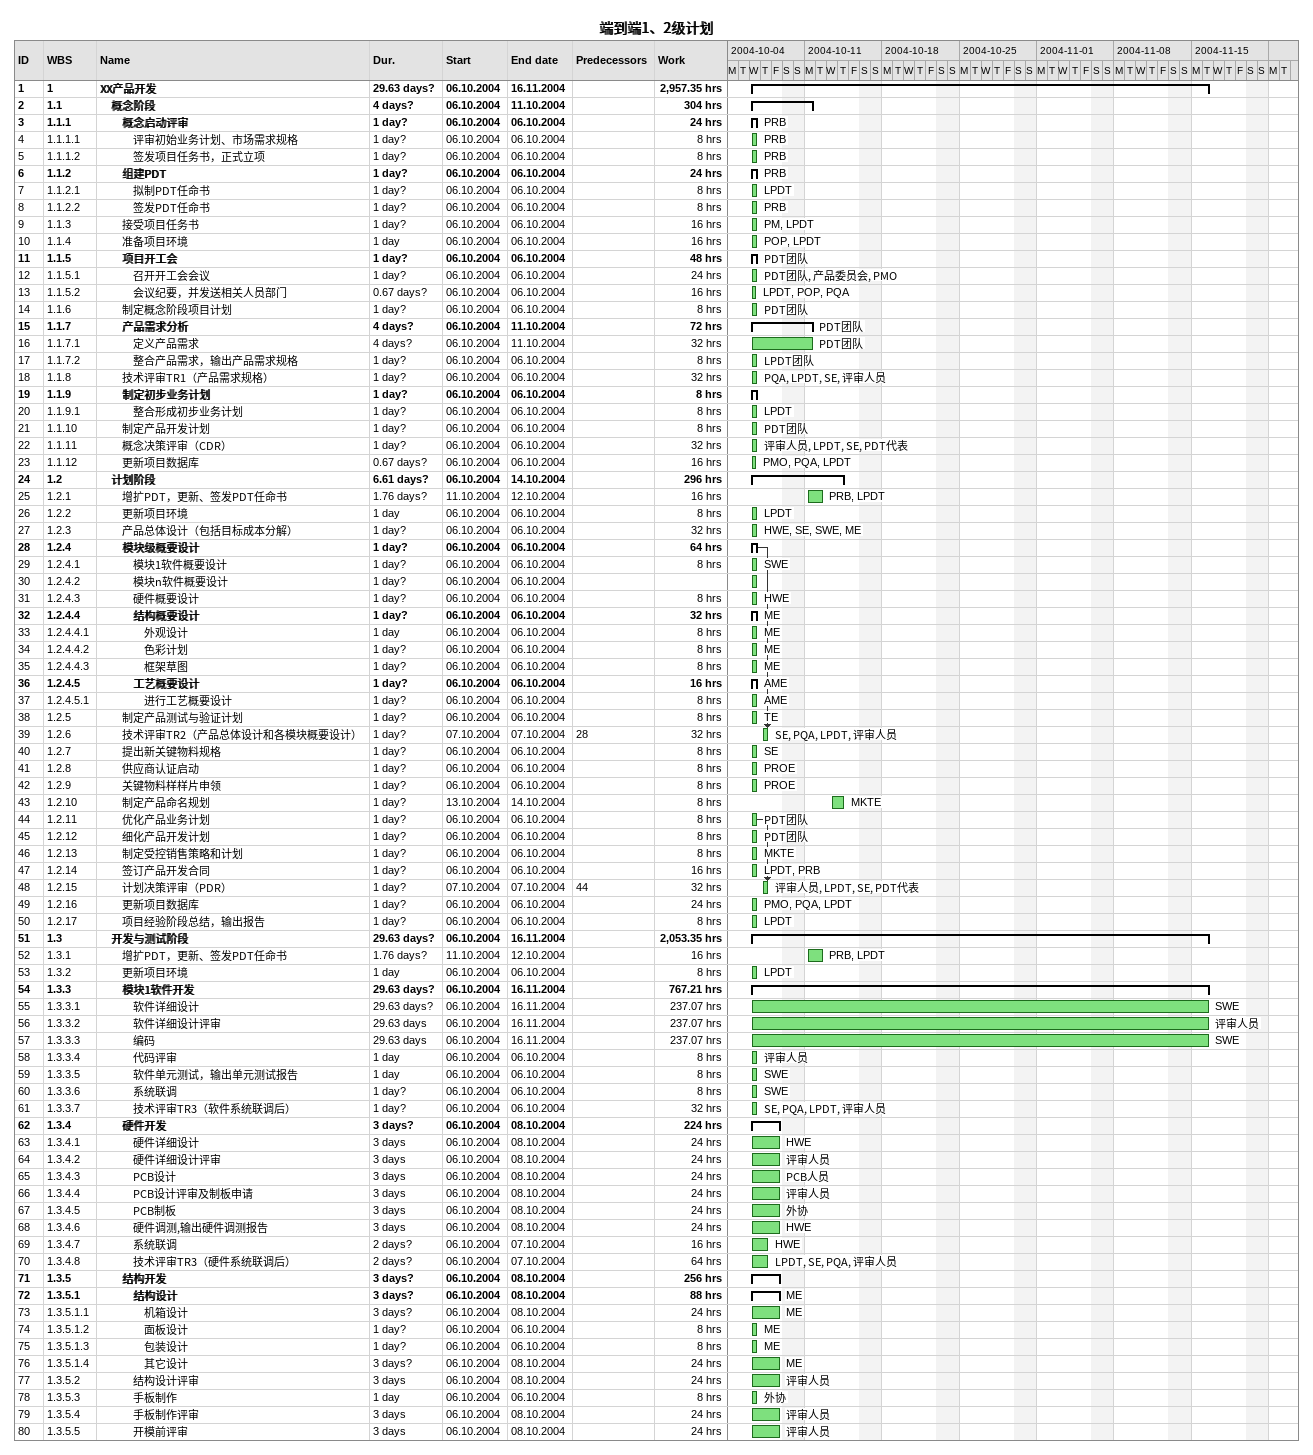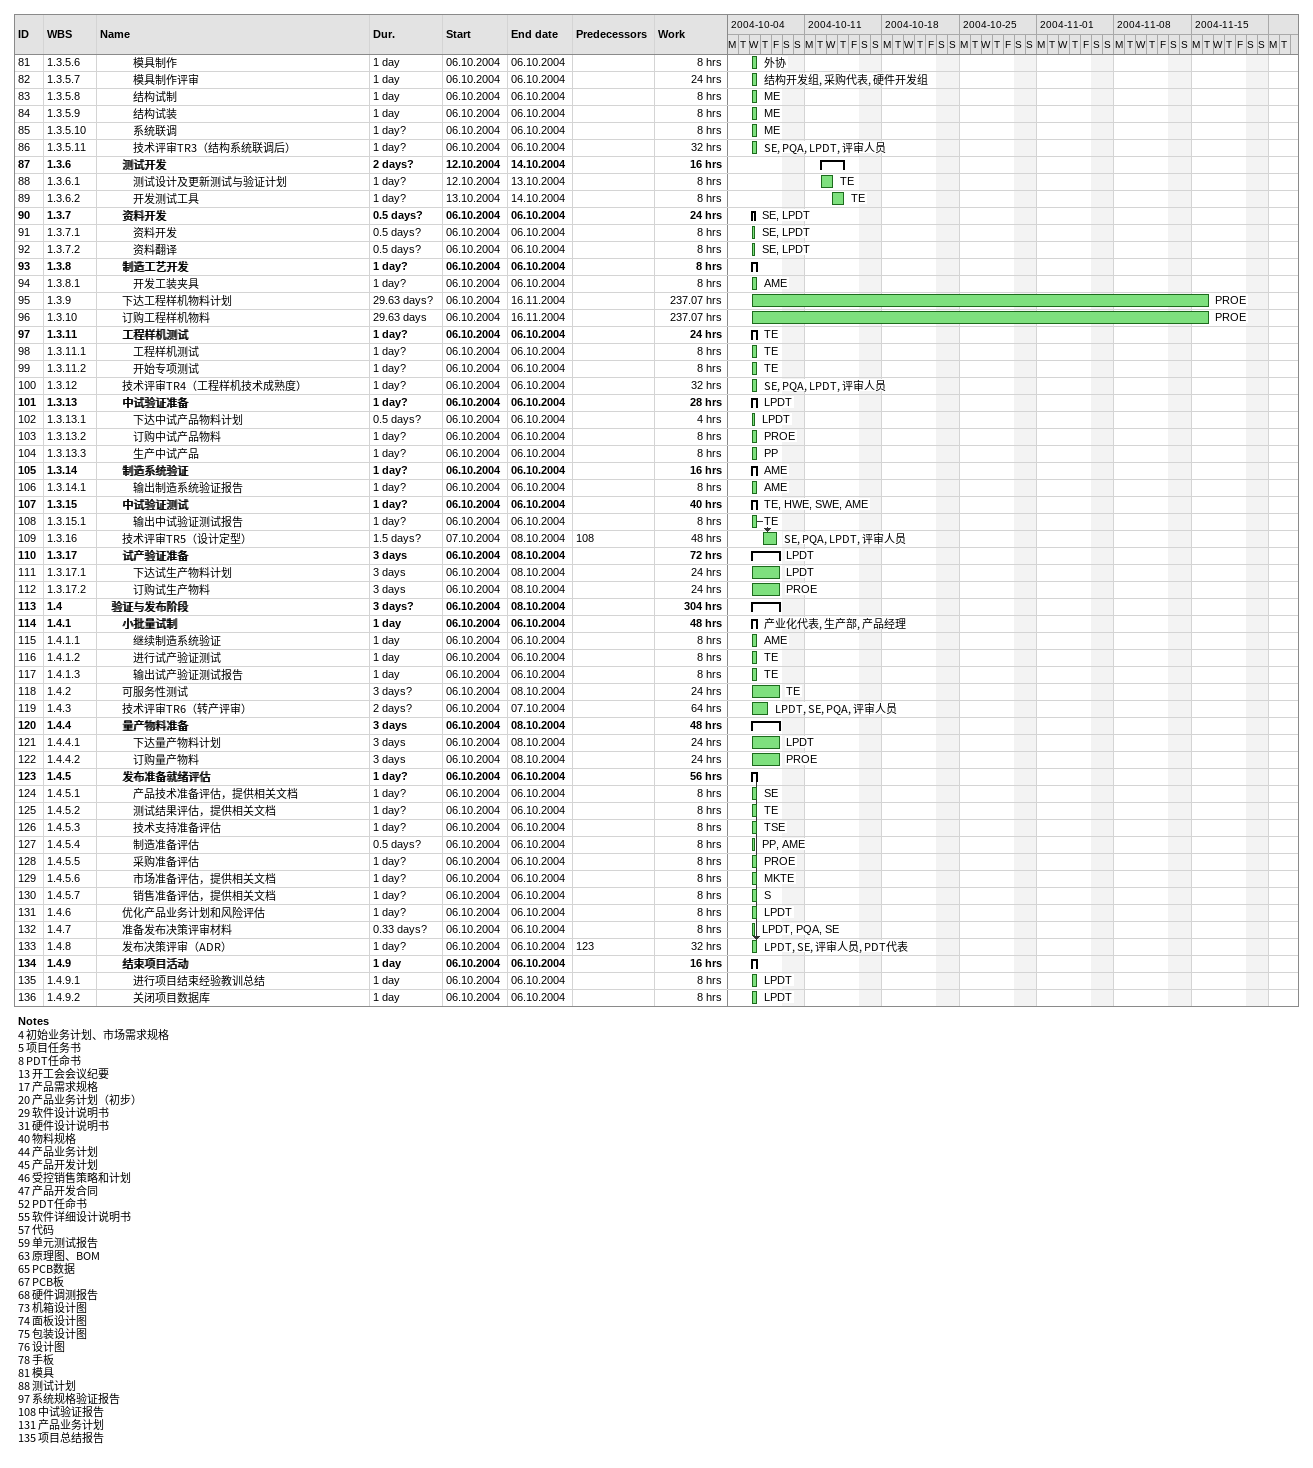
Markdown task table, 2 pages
端到端1、2级计划

| ID | WBS | Task | Duration | Start | Finish | Predecessors | Resources | Work (h) |
|---|---|---|---|---|---|---|---|---|
| 1 | 1 | **XX产品开发** | 29.63d? | 2004-10-06 | 2004-11-16 |  |  | 2957.35 |
| 2 | 1.1 | **概念阶段** | 4d? | 2004-10-06 | 2004-10-11 |  |  | 304 |
| 3 | 1.1.1 | **概念启动评审** | 1d? | 2004-10-06 | 2004-10-06 |  | PRB | 24 |
| 4 | 1.1.1.1 | 评审初始业务计划、市场需求规格 | 1d? | 2004-10-06 | 2004-10-06 |  | PRB | 8 |
| 5 | 1.1.1.2 | 签发项目任务书，正式立项 | 1d? | 2004-10-06 | 2004-10-06 |  | PRB | 8 |
| 6 | 1.1.2 | **组建PDT** | 1d? | 2004-10-06 | 2004-10-06 |  | PRB | 24 |
| 7 | 1.1.2.1 | 拟制PDT任命书 | 1d? | 2004-10-06 | 2004-10-06 |  | LPDT | 8 |
| 8 | 1.1.2.2 | 签发PDT任命书 | 1d? | 2004-10-06 | 2004-10-06 |  | PRB | 8 |
| 9 | 1.1.3 | 接受项目任务书 | 1d? | 2004-10-06 | 2004-10-06 |  | PM, LPDT | 16 |
| 10 | 1.1.4 | 准备项目环境 | 1d | 2004-10-06 | 2004-10-06 |  | POP, LPDT | 16 |
| 11 | 1.1.5 | **项目开工会** | 1d? | 2004-10-06 | 2004-10-06 |  | PDT团队 | 48 |
| 12 | 1.1.5.1 | 召开开工会会议 | 1d? | 2004-10-06 | 2004-10-06 |  | PDT团队, 产品委员会, PMO | 24 |
| 13 | 1.1.5.2 | 会议纪要，并发送相关人员部门 | 0.67d? | 2004-10-06 | 2004-10-06 |  | LPDT, POP, PQA | 16 |
| 14 | 1.1.6 | 制定概念阶段项目计划 | 1d? | 2004-10-06 | 2004-10-06 |  | PDT团队 | 8 |
| 15 | 1.1.7 | **产品需求分析** | 4d? | 2004-10-06 | 2004-10-11 |  | PDT团队 | 72 |
| 16 | 1.1.7.1 | 定义产品需求 | 4d? | 2004-10-06 | 2004-10-11 |  | PDT团队 | 32 |
| 17 | 1.1.7.2 | 整合产品需求，输出产品需求规格 | 1d? | 2004-10-06 | 2004-10-06 |  | LPDT团队 | 8 |
| 18 | 1.1.8 | 技术评审TR1（产品需求规格） | 1d? | 2004-10-06 | 2004-10-06 |  | PQA, LPDT, SE, 评审人员 | 32 |
| 19 | 1.1.9 | **制定初步业务计划** | 1d? | 2004-10-06 | 2004-10-06 |  |  | 8 |
| 20 | 1.1.9.1 | 整合形成初步业务计划 | 1d? | 2004-10-06 | 2004-10-06 |  | LPDT | 8 |
| 21 | 1.1.10 | 制定产品开发计划 | 1d? | 2004-10-06 | 2004-10-06 |  | PDT团队 | 8 |
| 22 | 1.1.11 | 概念决策评审（CDR） | 1d? | 2004-10-06 | 2004-10-06 |  | 评审人员, LPDT, SE, PDT代表 | 32 |
| 23 | 1.1.12 | 更新项目数据库 | 0.67d? | 2004-10-06 | 2004-10-06 |  | PMO, PQA, LPDT | 16 |
| 24 | 1.2 | **计划阶段** | 6.61d? | 2004-10-06 | 2004-10-14 |  |  | 296 |
| 25 | 1.2.1 | 增扩PDT，更新、签发PDT任命书 | 1.76d? | 2004-10-11 | 2004-10-12 |  | PRB, LPDT | 16 |
| 26 | 1.2.2 | 更新项目环境 | 1d | 2004-10-06 | 2004-10-06 |  | LPDT | 8 |
| 27 | 1.2.3 | 产品总体设计（包括目标成本分解） | 1d? | 2004-10-06 | 2004-10-06 |  | HWE, SE, SWE, ME | 32 |
| 28 | 1.2.4 | **模块级概要设计** | 1d? | 2004-10-06 | 2004-10-06 |  |  | 64 |
| 29 | 1.2.4.1 | 模块1软件概要设计 | 1d? | 2004-10-06 | 2004-10-06 |  | SWE | 8 |
| 30 | 1.2.4.2 | 模块n软件概要设计 | 1d? | 2004-10-06 | 2004-10-06 |  |  |  |
| 31 | 1.2.4.3 | 硬件概要设计 | 1d? | 2004-10-06 | 2004-10-06 |  | HWE | 8 |
| 32 | 1.2.4.4 | **结构概要设计** | 1d? | 2004-10-06 | 2004-10-06 |  | ME | 32 |
| 33 | 1.2.4.4.1 | 外观设计 | 1d | 2004-10-06 | 2004-10-06 |  | ME | 8 |
| 34 | 1.2.4.4.2 | 色彩计划 | 1d? | 2004-10-06 | 2004-10-06 |  | ME | 8 |
| 35 | 1.2.4.4.3 | 框架草图 | 1d? | 2004-10-06 | 2004-10-06 |  | ME | 8 |
| 36 | 1.2.4.5 | **工艺概要设计** | 1d? | 2004-10-06 | 2004-10-06 |  | AME | 16 |
| 37 | 1.2.4.5.1 | 进行工艺概要设计 | 1d? | 2004-10-06 | 2004-10-06 |  | AME | 8 |
| 38 | 1.2.5 | 制定产品测试与验证计划 | 1d? | 2004-10-06 | 2004-10-06 |  | TE | 8 |
| 39 | 1.2.6 | 技术评审TR2（产品总体设计和各模块概要设计） | 1d? | 2004-10-07 | 2004-10-07 | 28 | SE, PQA, LPDT, 评审人员 | 32 |
| 40 | 1.2.7 | 提出新关键物料规格 | 1d? | 2004-10-06 | 2004-10-06 |  | SE | 8 |
| 41 | 1.2.8 | 供应商认证启动 | 1d? | 2004-10-06 | 2004-10-06 |  | PROE | 8 |
| 42 | 1.2.9 | 关键物料样样片申领 | 1d? | 2004-10-06 | 2004-10-06 |  | PROE | 8 |
| 43 | 1.2.10 | 制定产品命名规划 | 1d? | 2004-10-13 | 2004-10-14 |  | MKTE | 8 |
| 44 | 1.2.11 | 优化产品业务计划 | 1d? | 2004-10-06 | 2004-10-06 |  | PDT团队 | 8 |
| 45 | 1.2.12 | 细化产品开发计划 | 1d? | 2004-10-06 | 2004-10-06 |  | PDT团队 | 8 |
| 46 | 1.2.13 | 制定受控销售策略和计划 | 1d? | 2004-10-06 | 2004-10-06 |  | MKTE | 8 |
| 47 | 1.2.14 | 签订产品开发合同 | 1d? | 2004-10-06 | 2004-10-06 |  | LPDT, PRB | 16 |
| 48 | 1.2.15 | 计划决策评审（PDR） | 1d? | 2004-10-07 | 2004-10-07 | 44 | 评审人员, LPDT, SE, PDT代表 | 32 |
| 49 | 1.2.16 | 更新项目数据库 | 1d? | 2004-10-06 | 2004-10-06 |  | PMO, PQA, LPDT | 24 |
| 50 | 1.2.17 | 项目经验阶段总结，输出报告 | 1d? | 2004-10-06 | 2004-10-06 |  | LPDT | 8 |
| 51 | 1.3 | **开发与测试阶段** | 29.63d? | 2004-10-06 | 2004-11-16 |  |  | 2053.35 |
| 52 | 1.3.1 | 增扩PDT，更新、签发PDT任命书 | 1.76d? | 2004-10-11 | 2004-10-12 |  | PRB, LPDT | 16 |
| 53 | 1.3.2 | 更新项目环境 | 1d | 2004-10-06 | 2004-10-06 |  | LPDT | 8 |
| 54 | 1.3.3 | **模块1软件开发** | 29.63d? | 2004-10-06 | 2004-11-16 |  |  | 767.21 |
| 55 | 1.3.3.1 | 软件详细设计 | 29.63d? | 2004-10-06 | 2004-11-16 |  | SWE | 237.07 |
| 56 | 1.3.3.2 | 软件详细设计评审 | 29.63d | 2004-10-06 | 2004-11-16 |  | 评审人员 | 237.07 |
| 57 | 1.3.3.3 | 编码 | 29.63d | 2004-10-06 | 2004-11-16 |  | SWE | 237.07 |
| 58 | 1.3.3.4 | 代码评审 | 1d | 2004-10-06 | 2004-10-06 |  | 评审人员 | 8 |
| 59 | 1.3.3.5 | 软件单元测试，输出单元测试报告 | 1d | 2004-10-06 | 2004-10-06 |  | SWE | 8 |
| 60 | 1.3.3.6 | 系统联调 | 1d? | 2004-10-06 | 2004-10-06 |  | SWE | 8 |
| 61 | 1.3.3.7 | 技术评审TR3（软件系统联调后） | 1d? | 2004-10-06 | 2004-10-06 |  | SE, PQA, LPDT, 评审人员 | 32 |
| 62 | 1.3.4 | **硬件开发** | 3d? | 2004-10-06 | 2004-10-08 |  |  | 224 |
| 63 | 1.3.4.1 | 硬件详细设计 | 3d | 2004-10-06 | 2004-10-08 |  | HWE | 24 |
| 64 | 1.3.4.2 | 硬件详细设计评审 | 3d | 2004-10-06 | 2004-10-08 |  | 评审人员 | 24 |
| 65 | 1.3.4.3 | PCB设计 | 3d | 2004-10-06 | 2004-10-08 |  | PCB人员 | 24 |
| 66 | 1.3.4.4 | PCB设计评审及制板申请 | 3d | 2004-10-06 | 2004-10-08 |  | 评审人员 | 24 |
| 67 | 1.3.4.5 | PCB制板 | 3d | 2004-10-06 | 2004-10-08 |  | 外协 | 24 |
| 68 | 1.3.4.6 | 硬件调测,输出硬件调测报告 | 3d | 2004-10-06 | 2004-10-08 |  | HWE | 24 |
| 69 | 1.3.4.7 | 系统联调 | 2d? | 2004-10-06 | 2004-10-07 |  | HWE | 16 |
| 70 | 1.3.4.8 | 技术评审TR3（硬件系统联调后） | 2d? | 2004-10-06 | 2004-10-07 |  | LPDT, SE, PQA, 评审人员 | 64 |
| 71 | 1.3.5 | **结构开发** | 3d? | 2004-10-06 | 2004-10-08 |  |  | 256 |
| 72 | 1.3.5.1 | **结构设计** | 3d? | 2004-10-06 | 2004-10-08 |  | ME | 88 |
| 73 | 1.3.5.1.1 | 机箱设计 | 3d? | 2004-10-06 | 2004-10-08 |  | ME | 24 |
| 74 | 1.3.5.1.2 | 面板设计 | 1d? | 2004-10-06 | 2004-10-06 |  | ME | 8 |
| 75 | 1.3.5.1.3 | 包装设计 | 1d? | 2004-10-06 | 2004-10-06 |  | ME | 8 |
| 76 | 1.3.5.1.4 | 其它设计 | 3d? | 2004-10-06 | 2004-10-08 |  | ME | 24 |
| 77 | 1.3.5.2 | 结构设计评审 | 3d | 2004-10-06 | 2004-10-08 |  | 评审人员 | 24 |
| 78 | 1.3.5.3 | 手板制作 | 1d | 2004-10-06 | 2004-10-06 |  | 外协 | 8 |
| 79 | 1.3.5.4 | 手板制作评审 | 3d | 2004-10-06 | 2004-10-08 |  | 评审人员 | 24 |
| 80 | 1.3.5.5 | 开模前评审 | 3d | 2004-10-06 | 2004-10-08 |  | 评审人员 | 24 |
| 81 | 1.3.5.6 | 模具制作 | 1d | 2004-10-06 | 2004-10-06 |  | 外协 | 8 |
| 82 | 1.3.5.7 | 模具制作评审 | 1d | 2004-10-06 | 2004-10-06 |  | 结构开发组, 采购代表, 硬件开发组 | 24 |
| 83 | 1.3.5.8 | 结构试制 | 1d | 2004-10-06 | 2004-10-06 |  | ME | 8 |
| 84 | 1.3.5.9 | 结构试装 | 1d | 2004-10-06 | 2004-10-06 |  | ME | 8 |
| 85 | 1.3.5.10 | 系统联调 | 1d? | 2004-10-06 | 2004-10-06 |  | ME | 8 |
| 86 | 1.3.5.11 | 技术评审TR3（结构系统联调后） | 1d? | 2004-10-06 | 2004-10-06 |  | SE, PQA, LPDT, 评审人员 | 32 |
| 87 | 1.3.6 | **测试开发** | 2d? | 2004-10-12 | 2004-10-14 |  |  | 16 |
| 88 | 1.3.6.1 | 测试设计及更新测试与验证计划 | 1d? | 2004-10-12 | 2004-10-13 |  | TE | 8 |
| 89 | 1.3.6.2 | 开发测试工具 | 1d? | 2004-10-13 | 2004-10-14 |  | TE | 8 |
| 90 | 1.3.7 | **资料开发** | 0.5d? | 2004-10-06 | 2004-10-06 |  | SE, LPDT | 24 |
| 91 | 1.3.7.1 | 资料开发 | 0.5d? | 2004-10-06 | 2004-10-06 |  | SE, LPDT | 8 |
| 92 | 1.3.7.2 | 资料翻译 | 0.5d? | 2004-10-06 | 2004-10-06 |  | SE, LPDT | 8 |
| 93 | 1.3.8 | **制造工艺开发** | 1d? | 2004-10-06 | 2004-10-06 |  |  | 8 |
| 94 | 1.3.8.1 | 开发工装夹具 | 1d? | 2004-10-06 | 2004-10-06 |  | AME | 8 |
| 95 | 1.3.9 | 下达工程样机物料计划 | 29.63d? | 2004-10-06 | 2004-11-16 |  | PROE | 237.07 |
| 96 | 1.3.10 | 订购工程样机物料 | 29.63d | 2004-10-06 | 2004-11-16 |  | PROE | 237.07 |
| 97 | 1.3.11 | **工程样机测试** | 1d? | 2004-10-06 | 2004-10-06 |  | TE | 24 |
| 98 | 1.3.11.1 | 工程样机测试 | 1d? | 2004-10-06 | 2004-10-06 |  | TE | 8 |
| 99 | 1.3.11.2 | 开始专项测试 | 1d? | 2004-10-06 | 2004-10-06 |  | TE | 8 |
| 100 | 1.3.12 | 技术评审TR4（工程样机技术成熟度） | 1d? | 2004-10-06 | 2004-10-06 |  | SE, PQA, LPDT, 评审人员 | 32 |
| 101 | 1.3.13 | **中试验证准备** | 1d? | 2004-10-06 | 2004-10-06 |  | LPDT | 28 |
| 102 | 1.3.13.1 | 下达中试产品物料计划 | 0.5d? | 2004-10-06 | 2004-10-06 |  | LPDT | 4 |
| 103 | 1.3.13.2 | 订购中试产品物料 | 1d? | 2004-10-06 | 2004-10-06 |  | PROE | 8 |
| 104 | 1.3.13.3 | 生产中试产品 | 1d? | 2004-10-06 | 2004-10-06 |  | PP | 8 |
| 105 | 1.3.14 | **制造系统验证** | 1d? | 2004-10-06 | 2004-10-06 |  | AME | 16 |
| 106 | 1.3.14.1 | 输出制造系统验证报告 | 1d? | 2004-10-06 | 2004-10-06 |  | AME | 8 |
| 107 | 1.3.15 | **中试验证测试** | 1d? | 2004-10-06 | 2004-10-06 |  | TE, HWE, SWE, AME | 40 |
| 108 | 1.3.15.1 | 输出中试验证测试报告 | 1d? | 2004-10-06 | 2004-10-06 |  | TE | 8 |
| 109 | 1.3.16 | 技术评审TR5（设计定型） | 1.5d? | 2004-10-07 | 2004-10-08 | 108 | SE, PQA, LPDT, 评审人员 | 48 |
| 110 | 1.3.17 | **试产验证准备** | 3d | 2004-10-06 | 2004-10-08 |  | LPDT | 72 |
| 111 | 1.3.17.1 | 下达试生产物料计划 | 3d | 2004-10-06 | 2004-10-08 |  | LPDT | 24 |
| 112 | 1.3.17.2 | 订购试生产物料 | 3d | 2004-10-06 | 2004-10-08 |  | PROE | 24 |
| 113 | 1.4 | **验证与发布阶段** | 3d? | 2004-10-06 | 2004-10-08 |  |  | 304 |
| 114 | 1.4.1 | **小批量试制** | 1d | 2004-10-06 | 2004-10-06 |  | 产业化代表, 生产部, 产品经理 | 48 |
| 115 | 1.4.1.1 | 继续制造系统验证 | 1d | 2004-10-06 | 2004-10-06 |  | AME | 8 |
| 116 | 1.4.1.2 | 进行试产验证测试 | 1d | 2004-10-06 | 2004-10-06 |  | TE | 8 |
| 117 | 1.4.1.3 | 输出试产验证测试报告 | 1d | 2004-10-06 | 2004-10-06 |  | TE | 8 |
| 118 | 1.4.2 | 可服务性测试 | 3d? | 2004-10-06 | 2004-10-08 |  | TE | 24 |
| 119 | 1.4.3 | 技术评审TR6（转产评审） | 2d? | 2004-10-06 | 2004-10-07 |  | LPDT, SE, PQA, 评审人员 | 64 |
| 120 | 1.4.4 | **量产物料准备** | 3d | 2004-10-06 | 2004-10-08 |  |  | 48 |
| 121 | 1.4.4.1 | 下达量产物料计划 | 3d | 2004-10-06 | 2004-10-08 |  | LPDT | 24 |
| 122 | 1.4.4.2 | 订购量产物料 | 3d | 2004-10-06 | 2004-10-08 |  | PROE | 24 |
| 123 | 1.4.5 | **发布准备就绪评估** | 1d? | 2004-10-06 | 2004-10-06 |  |  | 56 |
| 124 | 1.4.5.1 | 产品技术准备评估，提供相关文档 | 1d? | 2004-10-06 | 2004-10-06 |  | SE | 8 |
| 125 | 1.4.5.2 | 测试结果评估，提供相关文档 | 1d? | 2004-10-06 | 2004-10-06 |  | TE | 8 |
| 126 | 1.4.5.3 | 技术支持准备评估 | 1d? | 2004-10-06 | 2004-10-06 |  | TSE | 8 |
| 127 | 1.4.5.4 | 制造准备评估 | 0.5d? | 2004-10-06 | 2004-10-06 |  | PP, AME | 8 |
| 128 | 1.4.5.5 | 采购准备评估 | 1d? | 2004-10-06 | 2004-10-06 |  | PROE | 8 |
| 129 | 1.4.5.6 | 市场准备评估，提供相关文档 | 1d? | 2004-10-06 | 2004-10-06 |  | MKTE | 8 |
| 130 | 1.4.5.7 | 销售准备评估，提供相关文档 | 1d? | 2004-10-06 | 2004-10-06 |  | S | 8 |
| 131 | 1.4.6 | 优化产品业务计划和风险评估 | 1d? | 2004-10-06 | 2004-10-06 |  | LPDT | 8 |
| 132 | 1.4.7 | 准备发布决策评审材料 | 0.33d? | 2004-10-06 | 2004-10-06 |  | LPDT, PQA, SE | 8 |
| 133 | 1.4.8 | 发布决策评审（ADR） | 1d? | 2004-10-06 | 2004-10-06 | 123 | LPDT, SE, 评审人员, PDT代表 | 32 |
| 134 | 1.4.9 | **结束项目活动** | 1d | 2004-10-06 | 2004-10-06 |  |  | 16 |
| 135 | 1.4.9.1 | 进行项目结束经验教训总结 | 1d | 2004-10-06 | 2004-10-06 |  | LPDT | 8 |
| 136 | 1.4.9.2 | 关闭项目数据库 | 1d | 2004-10-06 | 2004-10-06 |  | LPDT | 8 |

Notes
- 4: 初始业务计划、市场需求规格
- 5: 项目任务书
- 8: PDT任命书
- 13: 开工会会议纪要
- 17: 产品需求规格
- 20: 产品业务计划（初步）
- 29: 软件设计说明书
- 31: 硬件设计说明书
- 40: 物料规格
- 44: 产品业务计划
- 45: 产品开发计划
- 46: 受控销售策略和计划
- 47: 产品开发合同
- 52: PDT任命书
- 55: 软件详细设计说明书
- 57: 代码
- 59: 单元测试报告
- 63: 原理图、BOM
- 65: PCB数据
- 67: PCB板
- 68: 硬件调测报告
- 73: 机箱设计图
- 74: 面板设计图
- 75: 包装设计图
- 76: 设计图
- 78: 手板
- 81: 模具
- 88: 测试计划
- 97: 系统规格验证报告
- 108: 中试验证报告
- 131: 产品业务计划
- 135: 项目总结报告
